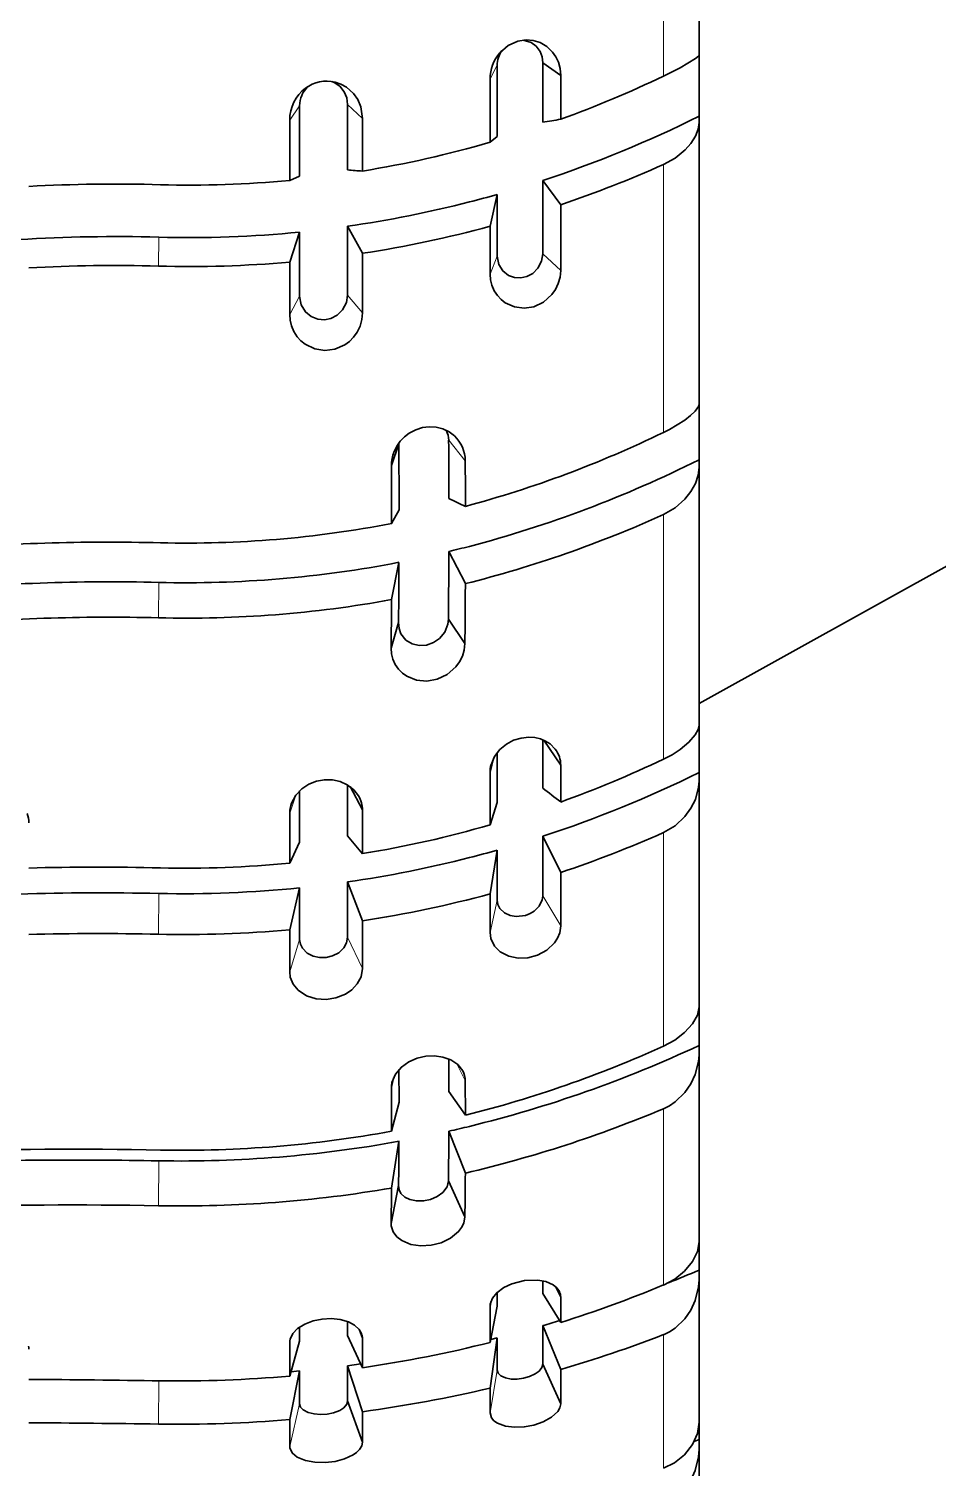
# Model space of a CAD drawing. Extents: x 2 to 295, y 3 to 209.
# Drawn here: x 152.71 to 172.93, y 71.3 to 103.33 of the extents above; entities that cross this region are included whole.
import ezdxf

# ---------------------------------------------------------------- set-up
doc = ezdxf.new("R2010")
doc.units = 0

msp = doc.modelspace()

# ---------------------------------------------------------------- linework, layer by layer
at = {"color": 7, "lineweight": 35, "ltscale": 0.165604}
msp.add_line((167.612, 109.365), (167.612, 102.741), dxfattribs=at)
at = {"color": 7, "lineweight": 13, "ltscale": 0.157558}
msp.add_line((166.823, 102.277), (166.823, 108.579), dxfattribs=at)
at = {"color": 7, "lineweight": 13, "ltscale": 0.00858}
msp.add_line((163.124, 102.518), (162.964, 102.214), dxfattribs=at)
at = {"color": 7, "lineweight": 35, "ltscale": 0.039655}
msp.add_line((163.124, 102.518), (163.124, 100.931), dxfattribs=at)
at = {"color": 7, "lineweight": 35, "ltscale": 0.03295}
msp.add_line((164.135, 101.256), (164.135, 102.574), dxfattribs=at)
at = {"color": 7, "lineweight": 35, "ltscale": 0.012221}
msp.add_line((164.135, 102.574), (164.536, 102.294), dxfattribs=at)
at = {"color": 7, "lineweight": 35, "ltscale": 0.03392}
msp.add_line((167.612, 102.741), (167.612, 101.384), dxfattribs=at)
at = {"color": 7, "lineweight": 35, "ltscale": 0.035233}
msp.add_line((162.964, 100.805), (162.964, 102.214), dxfattribs=at)
at = {"color": 7, "lineweight": 35, "ltscale": 0.024437}
msp.add_line((164.536, 102.294), (164.536, 101.317), dxfattribs=at)
at = {"color": 7, "lineweight": 13, "ltscale": 0.009653}
msp.add_line((158.73, 101.617), (158.508, 101.3), dxfattribs=at)
at = {"color": 7, "lineweight": 35, "ltscale": 0.039038}
msp.add_line((158.73, 101.617), (158.73, 100.055), dxfattribs=at)
at = {"color": 7, "lineweight": 35, "ltscale": 0.036321}
msp.add_line((159.796, 100.19), (159.796, 101.643), dxfattribs=at)
at = {"color": 7, "lineweight": 13, "ltscale": 0.011266}
msp.add_line((159.796, 101.643), (160.127, 101.338), dxfattribs=at)
at = {"color": 7, "lineweight": 35, "ltscale": 0.033585}
msp.add_line((158.508, 99.957), (158.508, 101.3), dxfattribs=at)
at = {"color": 7, "lineweight": 35, "ltscale": 0.029326}
msp.add_line((160.127, 101.338), (160.127, 100.165), dxfattribs=at)
at = {"color": 7, "lineweight": 35, "ltscale": 0.00345}
msp.add_line((167.612, 101.384), (167.612, 101.246), dxfattribs=at)
at = {"color": 7, "lineweight": 35, "ltscale": 0.156913}
msp.add_line((167.612, 101.246), (167.612, 94.97), dxfattribs=at)
at = {"color": 7, "lineweight": 35, "ltscale": 0.005098}
msp.add_line((163.124, 100.931), (162.964, 100.805), dxfattribs=at)
at = {"color": 7, "lineweight": 13, "ltscale": 0.149045}
msp.add_line((166.823, 94.349), (166.823, 100.311), dxfattribs=at)
at = {"color": 7, "lineweight": 35, "ltscale": 0.006058}
msp.add_line((158.73, 100.055), (158.508, 99.957), dxfattribs=at)
at = {"color": 7, "lineweight": 35, "ltscale": 0.009949}
msp.add_line((164.135, 99.557), (164.135, 99.955), dxfattribs=at)
at = {"color": 7, "lineweight": 35, "ltscale": 0.016823}
msp.add_line((164.135, 99.955), (164.536, 99.415), dxfattribs=at)
at = {"color": 7, "lineweight": 35, "ltscale": 0.018188}
msp.add_line((162.964, 98.936), (163.124, 99.645), dxfattribs=at)
at = {"color": 7, "lineweight": 35, "ltscale": 0.003486}
msp.add_line((163.124, 99.645), (163.124, 99.506), dxfattribs=at)
at = {"color": 7, "lineweight": 35, "ltscale": 0.03085}
msp.add_line((163.124, 99.506), (163.124, 98.272), dxfattribs=at)
at = {"color": 7, "lineweight": 35, "ltscale": 0.0309}
msp.add_line((164.135, 98.321), (164.135, 99.557), dxfattribs=at)
at = {"color": 7, "lineweight": 35, "ltscale": 0.036544}
msp.add_line((164.536, 99.415), (164.536, 97.953), dxfattribs=at)
at = {"color": 7, "lineweight": 13, "ltscale": 0.016081}
msp.add_line((155.595, 98.694), (155.588, 98.051), dxfattribs=at)
at = {"color": 7, "lineweight": 35, "ltscale": 0.01758}
msp.add_line((158.508, 98.14), (158.73, 98.807), dxfattribs=at)
at = {"color": 7, "lineweight": 35, "ltscale": 0.035591}
msp.add_line((158.73, 98.807), (158.73, 97.384), dxfattribs=at)
at = {"color": 7, "lineweight": 35, "ltscale": 0.038242}
msp.add_line((159.796, 97.407), (159.796, 98.936), dxfattribs=at)
at = {"color": 7, "lineweight": 35, "ltscale": 0.017167}
msp.add_line((159.796, 98.936), (160.127, 98.335), dxfattribs=at)
at = {"color": 7, "lineweight": 35, "ltscale": 0.026564}
msp.add_line((162.964, 97.873), (162.964, 98.935), dxfattribs=at)
at = {"color": 7, "lineweight": 35, "ltscale": 0.033077}
msp.add_line((160.127, 98.335), (160.127, 97.012), dxfattribs=at)
at = {"color": 7, "lineweight": 35, "ltscale": 0.029126}
msp.add_line((158.508, 96.975), (158.508, 98.14), dxfattribs=at)
at = {"color": 7, "lineweight": 13, "ltscale": 0.010744}
msp.add_line((162.964, 97.873), (163.124, 98.272), dxfattribs=at)
at = {"color": 7, "lineweight": 13, "ltscale": 0.013607}
msp.add_line((164.536, 97.953), (164.135, 98.321), dxfattribs=at)
at = {"color": 7, "lineweight": 13, "ltscale": 0.011625}
msp.add_line((158.508, 96.975), (158.73, 97.384), dxfattribs=at)
at = {"color": 7, "lineweight": 13, "ltscale": 0.012889}
msp.add_line((160.127, 97.012), (159.796, 97.407), dxfattribs=at)
at = {"color": 7, "lineweight": 35, "ltscale": 0.030644}
msp.add_line((167.612, 94.97), (167.612, 93.744), dxfattribs=at)
at = {"color": 7, "lineweight": 13, "ltscale": 0.014666}
msp.add_line((162.044, 94.175), (162.412, 93.718), dxfattribs=at)
at = {"color": 7, "lineweight": 35, "ltscale": 0.012852}
msp.add_line((160.936, 94.099), (160.771, 93.612), dxfattribs=at)
at = {"color": 7, "lineweight": 35, "ltscale": 0.00039916}
msp.add_line((160.936, 94.115), (160.936, 94.099), dxfattribs=at)
at = {"color": 7, "lineweight": 35, "ltscale": 0.004161}
msp.add_line((167.612, 93.744), (167.612, 93.578), dxfattribs=at)
at = {"color": 7, "lineweight": 35, "ltscale": 0.143453}
msp.add_line((167.612, 93.578), (167.612, 87.84), dxfattribs=at)
at = {"color": 7, "lineweight": 35, "ltscale": 0.008541}
msp.add_line((160.941, 92.625), (160.776, 92.326), dxfattribs=at)
at = {"color": 7, "lineweight": 13, "ltscale": 0.136003}
msp.add_line((166.823, 87.081), (166.823, 92.521), dxfattribs=at)
at = {"color": 7, "lineweight": 35, "ltscale": 0.020084}
msp.add_line((162.048, 91.7), (162.415, 90.986), dxfattribs=at)
at = {"color": 7, "lineweight": 35, "ltscale": 0.021142}
msp.add_line((160.773, 90.63), (160.939, 91.459), dxfattribs=at)
at = {"color": 7, "lineweight": 35, "ltscale": 0.165464}
msp.add_line((173.397, 91.531), (167.612, 88.317), dxfattribs=at)
at = {"color": 7, "lineweight": 13, "ltscale": 0.019673}
msp.add_line((155.595, 91.013), (155.588, 90.226), dxfattribs=at)
at = {"color": 7, "lineweight": 35, "ltscale": 0.014857}
msp.add_line((160.764, 89.546), (160.929, 90.117), dxfattribs=at)
at = {"color": 7, "lineweight": 35, "ltscale": 0.016425}
msp.add_line((162.405, 89.651), (162.037, 90.195), dxfattribs=at)
at = {"color": 7, "lineweight": 35, "ltscale": 0.026436}
msp.add_line((167.612, 87.84), (167.612, 86.782), dxfattribs=at)
at = {"color": 7, "lineweight": 35, "ltscale": 0.026895}
msp.add_line((164.135, 86.436), (164.135, 87.512), dxfattribs=at)
at = {"color": 7, "lineweight": 35, "ltscale": 0.016855}
msp.add_line((164.158, 87.503), (164.536, 86.944), dxfattribs=at)
at = {"color": 7, "lineweight": 35, "ltscale": 0.027902}
msp.add_line((163.124, 87.229), (163.124, 86.113), dxfattribs=at)
at = {"color": 7, "lineweight": 35, "ltscale": 0.007881}
msp.add_line((163.041, 87.099), (162.964, 86.793), dxfattribs=at)
at = {"color": 7, "lineweight": 35, "ltscale": 0.0294}
msp.add_line((162.964, 85.617), (162.964, 86.793), dxfattribs=at)
at = {"color": 7, "lineweight": 35, "ltscale": 0.020436}
msp.add_line((164.536, 86.944), (164.536, 86.127), dxfattribs=at)
at = {"color": 7, "lineweight": 35, "ltscale": 0.028395}
msp.add_line((159.796, 85.371), (159.796, 86.507), dxfattribs=at)
at = {"color": 7, "lineweight": 35, "ltscale": 0.004746}
msp.add_line((167.612, 86.782), (167.612, 86.593), dxfattribs=at)
at = {"color": 7, "lineweight": 35, "ltscale": 0.125635}
msp.add_line((167.612, 86.593), (167.612, 81.567), dxfattribs=at)
at = {"color": 7, "lineweight": 13, "ltscale": 0.010567}
msp.add_line((158.646, 86.28), (158.508, 85.88), dxfattribs=at)
at = {"color": 7, "lineweight": 35, "ltscale": 0.028547}
msp.add_line((158.73, 86.376), (158.73, 85.234), dxfattribs=at)
at = {"color": 7, "lineweight": 35, "ltscale": 0.014755}
msp.add_line((159.85, 86.471), (160.127, 85.95), dxfattribs=at)
at = {"color": 7, "lineweight": 35, "ltscale": 0.027824}
msp.add_line((158.508, 84.767), (158.508, 85.88), dxfattribs=at)
at = {"color": 7, "lineweight": 35, "ltscale": 0.024317}
msp.add_line((160.127, 85.95), (160.127, 84.978), dxfattribs=at)
at = {"color": 7, "lineweight": 35, "ltscale": 0.013017}
msp.add_line((163.124, 86.113), (162.964, 85.617), dxfattribs=at)
at = {"color": 7, "lineweight": 35, "ltscale": 0.012928}
msp.add_line((158.73, 85.234), (158.508, 84.767), dxfattribs=at)
at = {"color": 7, "lineweight": 35, "ltscale": 0.012867}
msp.add_line((160.127, 84.977), (159.796, 85.371), dxfattribs=at)
at = {"color": 7, "lineweight": 35, "ltscale": 0.008127}
msp.add_line((164.135, 85.039), (164.135, 85.364), dxfattribs=at)
at = {"color": 7, "lineweight": 35, "ltscale": 0.022504}
msp.add_line((164.135, 85.364), (164.536, 84.558), dxfattribs=at)
at = {"color": 7, "lineweight": 13, "ltscale": 0.11883}
msp.add_line((166.823, 80.693), (166.823, 85.446), dxfattribs=at)
at = {"color": 7, "lineweight": 35, "ltscale": 0.024667}
msp.add_line((162.964, 84.082), (163.124, 85.056), dxfattribs=at)
at = {"color": 7, "lineweight": 35, "ltscale": 0.002844}
msp.add_line((163.124, 85.056), (163.124, 84.942), dxfattribs=at)
at = {"color": 7, "lineweight": 35, "ltscale": 0.024986}
msp.add_line((163.124, 84.942), (163.124, 83.943), dxfattribs=at)
at = {"color": 7, "lineweight": 35, "ltscale": 0.025025}
msp.add_line((164.135, 84.038), (164.135, 85.039), dxfattribs=at)
at = {"color": 7, "lineweight": 35, "ltscale": 1.25885e-05}
for p, q in [((167.612, 85.159), (167.612, 85.16)), ((167.612, 85.16), (167.612, 85.159)), ((167.612, 85.16), (167.612, 85.159)), ((167.612, 73.157), (167.612, 73.158)), ((167.612, 73.158), (167.612, 73.157)), ((167.612, 73.158), (167.612, 73.157))]:
    msp.add_line(p, q, dxfattribs=at)
at = {"color": 7, "lineweight": 35, "ltscale": 0.029627}
msp.add_line((164.536, 84.558), (164.536, 83.373), dxfattribs=at)
at = {"color": 7, "lineweight": 35, "ltscale": 0.030777}
msp.add_line((159.796, 83.116), (159.796, 84.347), dxfattribs=at)
at = {"color": 7, "lineweight": 35, "ltscale": 0.023149}
msp.add_line((159.796, 84.347), (160.127, 83.483), dxfattribs=at)
at = {"color": 7, "lineweight": 13, "ltscale": 0.022668}
msp.add_line((155.595, 84.092), (155.588, 83.185), dxfattribs=at)
at = {"color": 7, "lineweight": 35, "ltscale": 0.023934}
msp.add_line((158.508, 83.285), (158.73, 84.216), dxfattribs=at)
at = {"color": 7, "lineweight": 35, "ltscale": 0.028628}
msp.add_line((158.73, 84.216), (158.73, 83.071), dxfattribs=at)
at = {"color": 7, "lineweight": 35, "ltscale": 0.021492}
msp.add_line((162.964, 83.222), (162.964, 84.082), dxfattribs=at)
at = {"color": 7, "lineweight": 13, "ltscale": 0.018443}
msp.add_line((162.964, 83.222), (163.124, 83.943), dxfattribs=at)
at = {"color": 7, "lineweight": 13, "ltscale": 0.01941}
msp.add_line((164.536, 83.373), (164.135, 84.038), dxfattribs=at)
at = {"color": 7, "lineweight": 35, "ltscale": 0.023392}
msp.add_line((158.508, 82.349), (158.508, 83.285), dxfattribs=at)
at = {"color": 7, "lineweight": 35, "ltscale": 0.026587}
msp.add_line((160.127, 83.483), (160.127, 82.419), dxfattribs=at)
at = {"color": 7, "lineweight": 13, "ltscale": 0.01888}
msp.add_line((158.508, 82.349), (158.73, 83.071), dxfattribs=at)
at = {"color": 7, "lineweight": 13, "ltscale": 0.019296}
msp.add_line((160.127, 82.419), (159.796, 83.116), dxfattribs=at)
at = {"color": 7, "lineweight": 35, "ltscale": 0.021424}
msp.add_line((167.612, 81.567), (167.612, 80.71), dxfattribs=at)
at = {"color": 7, "lineweight": 35, "ltscale": 0.005186}
msp.add_line((167.612, 80.71), (167.612, 80.503), dxfattribs=at)
at = {"color": 7, "lineweight": 35, "ltscale": 0.018211}
msp.add_line((162.049, 79.682), (162.046, 80.411), dxfattribs=at)
at = {"color": 7, "lineweight": 35, "ltscale": 0.104}
msp.add_line((167.612, 80.503), (167.612, 76.343), dxfattribs=at)
at = {"color": 7, "lineweight": 35, "ltscale": 0.018223}
msp.add_line((160.939, 80.175), (160.941, 79.446), dxfattribs=at)
at = {"color": 7, "lineweight": 13, "ltscale": 0.010436}
msp.add_line((162.226, 80.303), (162.412, 79.929), dxfattribs=at)
at = {"color": 7, "lineweight": 35, "ltscale": 0.005311}
msp.add_line((160.814, 79.987), (160.771, 79.779), dxfattribs=at)
at = {"color": 7, "lineweight": 35, "ltscale": 0.019297}
msp.add_line((162.412, 79.929), (162.417, 79.157), dxfattribs=at)
at = {"color": 7, "lineweight": 35, "ltscale": 0.016628}
msp.add_line((160.941, 79.446), (160.776, 78.802), dxfattribs=at)
at = {"color": 7, "lineweight": 35, "ltscale": 0.016025}
msp.add_line((162.416, 79.157), (162.049, 79.683), dxfattribs=at)
at = {"color": 7, "lineweight": 13, "ltscale": 0.098045}
msp.add_line((166.823, 75.38), (166.823, 79.302), dxfattribs=at)
at = {"color": 7, "lineweight": 35, "ltscale": 0.025036}
msp.add_line((162.048, 78.803), (162.415, 77.871), dxfattribs=at)
at = {"color": 7, "lineweight": 35, "ltscale": 0.026304}
msp.add_line((160.773, 77.538), (160.939, 78.577), dxfattribs=at)
at = {"color": 7, "lineweight": 13, "ltscale": 0.024974}
msp.add_line((155.595, 78.143), (155.588, 77.144), dxfattribs=at)
at = {"color": 7, "lineweight": 35, "ltscale": 0.021602}
msp.add_line((160.764, 76.746), (160.929, 77.594), dxfattribs=at)
at = {"color": 7, "lineweight": 35, "ltscale": 0.022137}
msp.add_line((162.405, 76.894), (162.037, 77.699), dxfattribs=at)
at = {"color": 7, "lineweight": 35, "ltscale": 0.015761}
msp.add_line((167.612, 76.343), (167.612, 75.713), dxfattribs=at)
at = {"color": 7, "lineweight": 35, "ltscale": 0.005469}
msp.add_line((167.612, 75.713), (167.612, 75.494), dxfattribs=at)
at = {"color": 7, "lineweight": 35, "ltscale": 0.007084}
msp.add_line((164.135, 75.19), (164.135, 75.473), dxfattribs=at)
at = {"color": 7, "lineweight": 35, "ltscale": 0.006418}
msp.add_line((164.425, 75.338), (164.536, 75.106), dxfattribs=at)
at = {"color": 7, "lineweight": 35, "ltscale": 0.079204}
msp.add_line((167.612, 75.494), (167.612, 72.326), dxfattribs=at)
at = {"color": 7, "lineweight": 35, "ltscale": 0.002705}
msp.add_line((162.983, 75.01), (162.964, 74.903), dxfattribs=at)
at = {"color": 7, "lineweight": 35, "ltscale": 0.007668}
msp.add_line((163.124, 75.214), (163.124, 74.907), dxfattribs=at)
at = {"color": 7, "lineweight": 35, "ltscale": 0.018923}
msp.add_line((164.536, 74.547), (164.135, 75.19), dxfattribs=at)
at = {"color": 7, "lineweight": 35, "ltscale": 0.01397}
msp.add_line((164.536, 75.106), (164.536, 74.548), dxfattribs=at)
at = {"color": 7, "lineweight": 35, "ltscale": 0.020507}
msp.add_line((163.124, 74.907), (162.964, 74.102), dxfattribs=at)
at = {"color": 7, "lineweight": 35, "ltscale": 0.020021}
msp.add_line((162.964, 74.102), (162.964, 74.903), dxfattribs=at)
at = {"color": 7, "lineweight": 35, "ltscale": 0.007807}
msp.add_line((158.73, 74.445), (158.73, 74.132), dxfattribs=at)
at = {"color": 7, "lineweight": 35, "ltscale": 0.007755}
msp.add_line((159.796, 74.255), (159.796, 74.565), dxfattribs=at)
at = {"color": 7, "lineweight": 35, "ltscale": 0.005348}
msp.add_line((160.051, 74.395), (160.127, 74.195), dxfattribs=at)
at = {"color": 7, "lineweight": 35, "ltscale": 0.005325}
msp.add_line((164.135, 74.263), (164.135, 74.476), dxfattribs=at)
at = {"color": 7, "lineweight": 35, "ltscale": 0.026335}
msp.add_line((164.135, 74.476), (164.536, 73.502), dxfattribs=at)
at = {"color": 7, "lineweight": 13, "ltscale": 0.003648}
msp.add_line((158.543, 74.242), (158.508, 74.101), dxfattribs=at)
at = {"color": 7, "lineweight": 35, "ltscale": 0.020273}
msp.add_line((158.73, 74.132), (158.508, 73.352), dxfattribs=at)
at = {"color": 7, "lineweight": 35, "ltscale": 0.018707}
msp.add_line((158.508, 73.352), (158.508, 74.101), dxfattribs=at)
at = {"color": 7, "lineweight": 35, "ltscale": 0.019691}
msp.add_line((160.127, 73.54), (159.796, 74.255), dxfattribs=at)
at = {"color": 7, "lineweight": 35, "ltscale": 0.016374}
msp.add_line((160.127, 74.195), (160.127, 73.54), dxfattribs=at)
at = {"color": 7, "lineweight": 35, "ltscale": 0.028286}
msp.add_line((162.964, 73.087), (163.124, 74.207), dxfattribs=at)
at = {"color": 7, "lineweight": 35, "ltscale": 0.003762}
msp.add_line((162.978, 74.171), (163.124, 74.207), dxfattribs=at)
at = {"color": 7, "lineweight": 35, "ltscale": 0.001859}
msp.add_line((163.124, 74.207), (163.124, 74.132), dxfattribs=at)
at = {"color": 7, "lineweight": 35, "ltscale": 0.016108}
msp.add_line((163.124, 74.132), (163.124, 73.488), dxfattribs=at)
at = {"color": 7, "lineweight": 35, "ltscale": 0.016132}
msp.add_line((164.135, 73.618), (164.135, 74.263), dxfattribs=at)
at = {"color": 7, "lineweight": 13, "ltscale": 0.074282}
msp.add_line((166.823, 71.304), (166.823, 74.275), dxfattribs=at)
at = {"color": 7, "lineweight": 35, "ltscale": 0.027637}
msp.add_line((158.508, 72.384), (158.73, 73.467), dxfattribs=at)
at = {"color": 7, "lineweight": 35, "ltscale": 0.004868}
msp.add_line((158.536, 73.45), (158.73, 73.467), dxfattribs=at)
at = {"color": 7, "lineweight": 35, "ltscale": 0.018213}
msp.add_line((158.73, 73.467), (158.73, 72.739), dxfattribs=at)
at = {"color": 7, "lineweight": 35, "ltscale": 0.007383}
msp.add_line((159.796, 73.584), (160.088, 73.623), dxfattribs=at)
at = {"color": 7, "lineweight": 35, "ltscale": 0.0196}
msp.add_line((159.796, 72.8), (159.796, 73.584), dxfattribs=at)
at = {"color": 7, "lineweight": 35, "ltscale": 0.026898}
msp.add_line((159.796, 73.584), (160.127, 72.561), dxfattribs=at)
at = {"color": 7, "lineweight": 13, "ltscale": 0.024197}
msp.add_line((162.964, 72.533), (163.124, 73.488), dxfattribs=at)
at = {"color": 7, "lineweight": 35, "ltscale": 0.024205}
msp.add_line((164.536, 72.736), (164.135, 73.618), dxfattribs=at)
at = {"color": 7, "lineweight": 35, "ltscale": 0.019136}
msp.add_line((164.536, 73.502), (164.536, 72.736), dxfattribs=at)
at = {"color": 7, "lineweight": 13, "ltscale": 0.024095}
msp.add_line((155.595, 73.249), (155.588, 72.286), dxfattribs=at)
at = {"color": 7, "lineweight": 35, "ltscale": 0.013828}
msp.add_line((162.964, 72.533), (162.964, 73.087), dxfattribs=at)
at = {"color": 7, "lineweight": 13, "ltscale": 0.02434}
msp.add_line((158.508, 71.79), (158.73, 72.739), dxfattribs=at)
at = {"color": 7, "lineweight": 35, "ltscale": 0.024334}
msp.add_line((160.127, 71.885), (159.796, 72.8), dxfattribs=at)
at = {"color": 7, "lineweight": 35, "ltscale": 0.014837}
msp.add_line((158.508, 71.79), (158.508, 72.384), dxfattribs=at)
at = {"color": 7, "lineweight": 35, "ltscale": 0.01689}
msp.add_line((160.127, 72.561), (160.127, 71.885), dxfattribs=at)
at = {"color": 7, "lineweight": 35, "ltscale": 0.009618}
msp.add_line((167.612, 72.326), (167.612, 71.941), dxfattribs=at)
at = {"color": 7, "lineweight": 35, "ltscale": 0.002887}
msp.add_line((167.503, 71.9), (167.612, 71.941), dxfattribs=at)
at = {"color": 7, "lineweight": 35, "ltscale": 0.005585}
msp.add_line((167.612, 71.941), (167.612, 71.718), dxfattribs=at)
at = {"color": 7, "lineweight": 35, "ltscale": 0.052002}
msp.add_line((167.612, 71.718), (167.612, 69.638), dxfattribs=at)
at = {"color": 7, "lineweight": 35}
for points in [[(163.179, 102.793), (163.366, 102.957), (163.58, 103.054), (163.765, 103.083)], [(164.135, 102.574), (164.121, 102.705), (164.077, 102.824), (163.989, 102.944), (163.876, 103.026), (163.698, 103.078)], [(163.765, 103.083), (163.924, 103.07), (164.079, 103.023), (164.226, 102.937), (164.355, 102.814), (164.428, 102.707), (164.485, 102.586), (164.523, 102.444), (164.536, 102.294)], [(167.612, 102.741), (167.611, 102.737), (167.602, 102.725), (167.53, 102.666), (167.192, 102.465), (166.823, 102.277)], [(159.796, 101.643), (159.776, 101.793), (159.721, 101.928), (159.621, 102.054), (159.495, 102.139), (159.446, 102.159)], [(159.516, 102.146), (159.648, 102.101), (159.773, 102.031), (159.925, 101.894), (160.022, 101.754), (160.09, 101.592), (160.127, 101.338)], [(166.823, 100.311), (167.08, 100.453), (167.3, 100.634), (167.431, 100.782), (167.53, 100.94), (167.59, 101.094), (167.612, 101.246)], [(163.124, 98.272), (163.159, 98.087), (163.249, 97.943), (163.374, 97.845), (163.509, 97.795), (163.647, 97.787), (163.785, 97.819), (163.916, 97.889), (164.03, 98.003), (164.11, 98.16), (164.135, 98.321)], [(164.536, 97.953), (164.522, 97.803), (164.482, 97.66), (164.42, 97.53), (164.34, 97.415), (164.154, 97.247), (163.939, 97.147), (163.722, 97.113), (163.505, 97.141), (163.3, 97.235), (163.208, 97.306), (163.127, 97.394), (163.056, 97.503), (163.003, 97.627), (162.974, 97.747), (162.964, 97.873)], [(158.73, 97.384), (158.765, 97.19), (158.861, 97.031), (158.989, 96.926), (159.133, 96.869), (159.28, 96.856), (159.426, 96.885), (159.567, 96.958), (159.686, 97.075), (159.77, 97.239), (159.796, 97.407)], [(160.127, 97.012), (160.113, 96.86), (160.073, 96.715), (160.009, 96.583), (159.926, 96.467), (159.835, 96.376), (159.734, 96.301), (159.513, 96.203), (159.288, 96.174), (159.065, 96.21), (158.854, 96.311), (158.759, 96.387), (158.676, 96.48), (158.603, 96.593), (158.548, 96.722), (158.519, 96.846), (158.508, 96.975)], [(167.612, 94.97), (167.602, 94.928), (167.528, 94.821), (167.425, 94.723), (167.293, 94.622), (166.956, 94.417), (166.823, 94.349)], [(160.828, 93.919), (160.888, 94.043), (160.965, 94.153), (161.061, 94.253), (161.168, 94.335), (161.311, 94.41), (161.461, 94.458), (161.613, 94.476), (161.765, 94.467), (161.912, 94.429), (162.052, 94.362), (162.17, 94.272)], [(166.823, 92.521), (167.08, 92.671), (167.299, 92.867), (167.43, 93.034), (167.529, 93.215), (167.59, 93.396), (167.612, 93.578)], [(160.929, 90.117), (160.94, 89.988), (160.983, 89.87), (161.093, 89.73), (161.234, 89.645), (161.389, 89.609), (161.549, 89.619), (161.703, 89.672), (161.843, 89.768), (161.957, 89.907), (162.027, 90.086), (162.037, 90.195)], [(162.405, 89.651), (162.39, 89.508), (162.349, 89.37), (162.285, 89.244), (162.204, 89.133), (162.011, 88.964), (161.788, 88.859), (161.559, 88.818), (161.331, 88.839), (161.115, 88.925), (161.018, 88.994), (160.931, 89.08), (160.857, 89.185), (160.802, 89.306), (160.773, 89.423), (160.764, 89.546)], [(167.612, 87.84), (167.59, 87.737), (167.528, 87.623), (167.385, 87.458), (167.188, 87.295), (167.011, 87.18), (166.823, 87.081)], [(162.985, 86.954), (163.063, 87.14), (163.184, 87.296), (163.329, 87.415), (163.489, 87.5), (163.655, 87.55), (163.825, 87.569), (163.957, 87.56), (164.085, 87.531), (164.196, 87.484), (164.3, 87.419), (164.413, 87.306)], [(158.548, 86.099), (158.644, 86.277), (158.778, 86.419), (158.936, 86.522), (159.105, 86.589), (159.281, 86.621), (159.457, 86.618), (159.628, 86.582), (159.789, 86.511), (159.934, 86.401), (160.042, 86.262)], [(166.823, 85.446), (167.081, 85.599), (167.299, 85.806), (167.43, 85.987), (167.529, 86.184), (167.602, 86.459), (167.612, 86.593)], [(163.124, 83.943), (163.14, 83.843), (163.183, 83.755), (163.284, 83.658), (163.41, 83.6), (163.546, 83.578), (163.753, 83.604), (163.854, 83.644), (163.948, 83.7), (164.055, 83.808), (164.124, 83.949), (164.135, 84.038)], [(164.536, 83.373), (164.512, 83.214), (164.466, 83.1), (164.399, 82.997), (164.225, 82.831), (164.022, 82.721), (163.807, 82.662), (163.59, 82.653), (163.38, 82.695), (163.19, 82.793), (163.061, 82.922), (162.981, 83.091), (162.964, 83.222)], [(158.73, 83.071), (158.746, 82.967), (158.791, 82.874), (158.895, 82.766), (159.028, 82.698), (159.172, 82.666), (159.319, 82.668), (159.464, 82.703), (159.6, 82.774), (159.713, 82.882), (159.774, 82.992), (159.796, 83.116)], [(159.317, 81.731), (159.095, 81.747), (158.884, 81.814), (158.698, 81.937), (158.588, 82.07), (158.522, 82.232), (158.508, 82.349)], [(160.127, 82.419), (160.097, 82.24), (160.012, 82.079), (159.891, 81.948), (159.746, 81.849), (159.537, 81.766), (159.317, 81.731)], [(167.612, 81.567), (167.574, 81.386), (167.464, 81.191), (167.291, 81), (167.073, 80.83), (166.823, 80.693)], [(160.782, 79.887), (160.86, 80.074), (160.993, 80.228), (161.159, 80.346), (161.341, 80.426), (161.534, 80.47), (161.728, 80.48), (161.917, 80.453), (162.095, 80.389), (162.245, 80.286), (162.357, 80.143)], [(166.823, 79.302), (166.956, 79.369), (167.081, 79.453), (167.299, 79.664), (167.43, 79.853), (167.528, 80.061), (167.602, 80.356), (167.612, 80.503)], [(160.929, 77.594), (160.94, 77.501), (160.982, 77.418), (161.069, 77.337), (161.178, 77.283), (161.327, 77.251), (161.485, 77.252), (161.642, 77.284), (161.789, 77.347), (161.916, 77.442), (162.007, 77.567), (162.037, 77.699)], [(162.405, 76.894), (162.38, 76.757), (162.331, 76.658), (162.264, 76.569), (162.086, 76.423), (161.877, 76.322), (161.653, 76.265), (161.423, 76.252), (161.201, 76.285), (160.999, 76.368), (160.889, 76.454), (160.807, 76.564), (160.767, 76.693), (160.764, 76.746)], [(167.612, 76.343), (167.574, 76.125), (167.464, 75.9), (167.29, 75.689), (167.071, 75.512), (166.823, 75.38)], [(162.969, 74.957), (163.021, 75.09), (163.117, 75.207), (163.271, 75.323), (163.448, 75.409), (163.733, 75.483), (164.023, 75.491), (164.204, 75.456), (164.365, 75.383), (164.447, 75.317), (164.506, 75.234)], [(166.823, 74.275), (166.956, 74.338), (167.081, 74.419), (167.298, 74.628), (167.43, 74.82), (167.528, 75.032), (167.602, 75.338), (167.612, 75.494)], [(158.517, 74.172), (158.579, 74.301), (158.683, 74.409), (158.847, 74.512), (159.033, 74.583), (159.23, 74.622), (159.431, 74.632), (159.629, 74.611), (159.815, 74.557), (159.949, 74.486), (160.057, 74.387), (160.108, 74.299)], [(163.124, 73.488), (163.145, 73.416), (163.201, 73.36), (163.307, 73.311), (163.432, 73.288), (163.567, 73.286), (163.704, 73.304), (163.84, 73.342), (163.966, 73.401), (164.054, 73.465), (164.117, 73.544), (164.135, 73.618)], [(158.73, 72.739), (158.751, 72.664), (158.809, 72.601), (158.92, 72.543), (159.051, 72.51), (159.195, 72.498), (159.341, 72.507), (159.485, 72.537), (159.62, 72.589), (159.712, 72.65), (159.777, 72.727), (159.796, 72.8)], [(164.536, 72.736), (164.519, 72.65), (164.473, 72.567), (164.332, 72.436), (164.147, 72.334), (163.941, 72.264), (163.726, 72.224), (163.51, 72.215), (163.307, 72.24), (163.127, 72.305), (163.049, 72.36), (162.993, 72.428), (162.964, 72.533)], [(167.612, 72.326), (167.574, 72.077), (167.463, 71.828), (167.289, 71.605), (167.069, 71.426), (166.823, 71.304)], [(160.127, 71.885), (160.11, 71.8), (160.062, 71.721), (159.997, 71.655), (159.918, 71.599), (159.727, 71.509), (159.516, 71.454), (159.294, 71.428), (159.071, 71.435), (158.861, 71.474), (158.676, 71.551), (158.57, 71.637), (158.513, 71.747), (158.508, 71.79)], [(166.823, 70.518), (166.949, 70.571), (167.068, 70.641), (167.19, 70.738), (167.299, 70.852), (167.43, 71.04), (167.528, 71.251), (167.602, 71.559), (167.612, 71.718)]]:
    msp.add_lwpolyline(points, dxfattribs=at)
for centre, radius, start, end in [((163.699, 102.517), 0.575, 145.3419, 179.9147), ((163.859, 102.212), 0.895, 139.5296, 179.8749), ((159.336, 101.381), 0.786, 76.7618, 127.1823), ((155.88, 125.134), 25.341, 289.9734, 295.5842), ((159.391, 101.303), 0.883, 127.0216, 180.2044), ((159.315, 101.619), 0.585, 133.4023, 180.2217), ((155.879, 124.978), 26.35, 288.2598, 296.4393), ((160.625, 125.937), 24.929, 278.0949, 279.0261), ((156.218, 124.102), 24.254, 279.2748, 286.1496), ((155.924, 124.762), 26.77, 288.7649, 294.0241), ((156.288, 123.619), 23.766, 268.4239, 275.3598), ((161.925, 126), 25.898, 265.2835, 266.0194), ((154.64, 63.757), 36.119, 88.4211, 93.0672), ((156.142, 124.206), 25.534, 284.4295, 285.8701), ((156.22, 123.886), 25.204, 278.156, 284.4388), ((154.659, 64.481), 34.227, 88.4333, 93.6266), ((156.272, 123.502), 24.817, 268.4373, 275.6843), ((156.219, 123.809), 25.772, 278.7234, 285.1739), ((154.648, 63.84), 34.224, 88.4254, 93.2505), ((156.282, 123.346), 25.305, 268.428, 275.0474), ((161.526, 94.167), 0.518, 0.8987, 26.3817), ((-80.872, 92.508), 242.921, 0.08704, 0.3932), ((161.653, 93.718), 0.758, 359.9901, 47.001), ((155.952, 116.749), 24.898, 285.0494, 295.8891), ((161.6, 93.615), 0.83, 158.5235, 180.2088), ((-80.942, 92.453), 241.883, 0.04058, 0.38981), ((-88.368, 91.927), 249.144, 0.09165, 0.3875), ((-88.391, 92.007), 250.809, 0.15934, 0.39082), ((155.768, 117.302), 26.368, 290.7333, 296.6901), ((177.308, 124.981), 35.546, 244.5782, 245.2323), ((156.043, 116.585), 25.599, 284.6191, 290.7255), ((156.232, 115.638), 23.751, 268.5599, 281.0307), ((155.982, 116.546), 26.358, 284.1264, 294.2861), ((154.492, 47.153), 44.756, 88.5363, 95.1227), ((-57.515, 92.477), 219.564, 359.40464, 359.79732), ((156.125, 116.277), 25.28, 283.5484, 284.6153), ((156.21, 115.838), 24.833, 268.5815, 280.978), ((-57.43, 92.409), 218.371, 359.39849, 359.75066), ((154.519, 48.443), 42.584, 88.5519, 95.6508), ((-62.053, 91.975), 224.47, 359.40682, 359.74747), ((156.222, 115.527), 25.31, 268.5645, 280.3584), ((-62.056, 91.877), 222.832, 359.40066, 359.67939), ((154.504, 47.702), 42.537, 88.5404, 95.3976), ((163.948, 86.946), 0.588, 359.7946, 37.7036), ((163.608, 86.791), 0.644, 165.3528, 179.8308), ((155.876, 110.103), 25.492, 289.8582, 295.4303), ((155.876, 110.574), 26.529, 288.1406, 296.2561), ((159.512, 85.95), 0.615, 0.0294, 30.4898), ((194.304, 125.056), 49.006, 232.0039, 232.5959), ((152.079, 85.664), 0.628, 0.1404, 19.282), ((159.147, 85.879), 0.639, 159.7825, 179.8734), ((156.126, 109.338), 24.687, 279.3281, 286.082), ((155.91, 110.155), 27.011, 288.623, 293.8293), ((156.119, 109.79), 25.707, 278.2234, 284.3832), ((156.062, 110.023), 25.947, 284.3768, 285.7941), ((154.246, 23.001), 61.676, 88.71008, 91.43022), ((156.181, 108.955), 24.3, 268.7129, 275.497), ((154.28, 24.986), 59.12, 88.72498, 91.73037), ((156.159, 109.491), 25.405, 268.7288, 275.8088), ((156.118, 109.477), 26.302, 278.7679, 285.088), ((156.166, 109.118), 25.939, 268.722, 275.1801), ((154.269, 24.186), 59.014, 88.71942, 91.51678), ((155.982, 105.537), 27.416, 289.4311, 295.0989), ((156.037, 104.549), 26.181, 284.1036, 294.3299), ((161.947, 79.925), 0.464, 0.5421, 28.0478), ((161.255, 79.783), 0.484, 167.5731, 180.4298), ((14.823, 78.487), 145.953, 0.12334, 0.50728), ((156.057, 105.332), 27.197, 283.7135, 289.427), ((156.042, 105.007), 27.875, 283.2177, 292.7547), ((156.119, 104.192), 25.814, 268.9244, 280.3929), ((46.645, 79.346), 115.404, 359.18231, 359.73013), ((156.074, 105.256), 27.12, 282.7254, 283.7164), ((156.093, 105.157), 27.018, 268.9452, 280.3334), ((46.685, 79.243), 114.256, 359.17285, 359.66566), ((153.71, -23.027), 101.187, 88.93226, 91.91629), ((153.669, -25.26), 103.662, 88.91365, 91.75463), ((44.959, 78.566), 117.458, 359.18443, 359.66109), ((156.101, 104.727), 27.588, 268.9344, 279.7495), ((44.921, 78.414), 115.855, 359.17475, 359.56643), ((153.699, -23.546), 100.708, 88.92548, 91.81875), ((156.26, 102.141), 28.764, 291.777, 293.2449), ((156.197, 101.01), 27.745, 287.4909, 292.5189), ((163.268, 74.903), 0.303, 169.6865, 179.8961), ((164.25, 75.106), 0.286, 0.0443, 26.4555), ((156.099, 102.611), 29.26, 285.9406, 286.7088), ((152.418, 73.955), 0.289, 0.1055, 13.5935), ((158.803, 74.1), 0.294, 165.803, 179.9316), ((159.839, 74.195), 0.288, 0.0847, 21.2967), ((156.077, 101.428), 28.181, 278.2642, 284.1474), ((156.178, 101.986), 29.685, 286.3522, 291.0136), ((156.052, 101.583), 28.337, 269.156, 274.9726), ((150.315, -287.638), 360.926, 89.15541, 89.62022), ((156.052, 102.462), 30.178, 277.7616, 283.242), ((156.028, 102.626), 30.343, 269.1691, 274.6891), ((150.028, -310.929), 383.255, 89.16878, 89.59949)]:
    msp.add_arc(centre, radius, start, end, dxfattribs=at)

doc.saveas('drawing.dxf')
